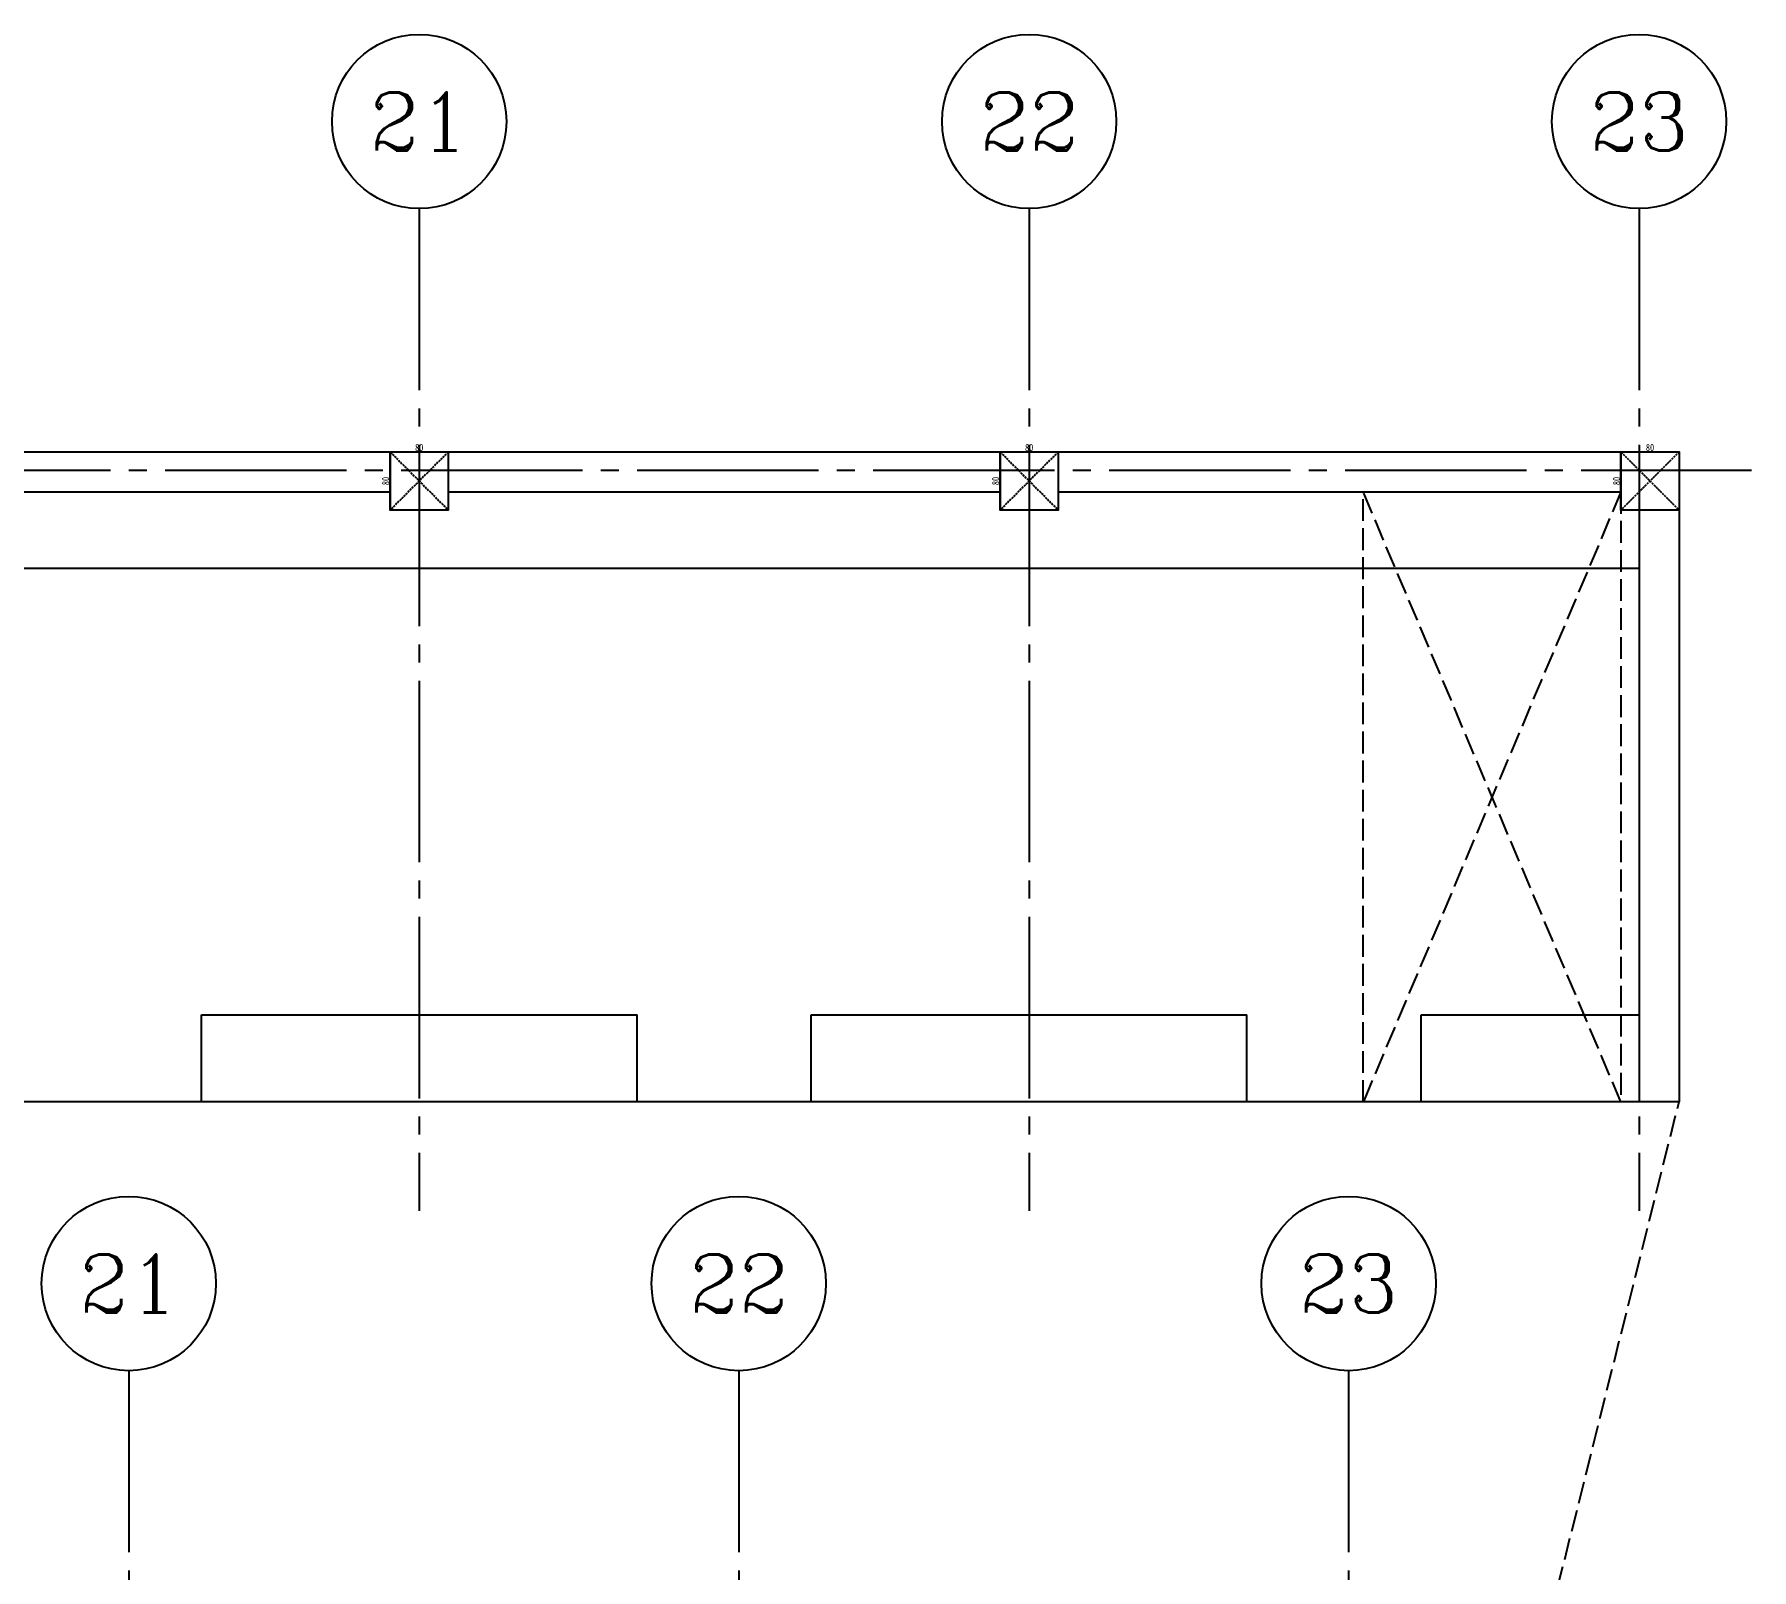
# Model space of a CAD drawing. Header units: millimetres. Extents: x -960 to 39633, y -720 to 12125.
# Drawn here: x 17510 to 19875, y 10011 to 12125 of the extents above; entities that cross this region are included whole.
import ezdxf
from ezdxf.enums import TextEntityAlignment as Align

# ---------------------------------------------------------------- set-up
doc = ezdxf.new("R2010")
doc.units = ezdxf.units.MM
doc.header["$LTSCALE"] = 100
doc.linetypes.add('X-S-FAB-L05$0$COL-CEN-LIN', pattern=[3.25, 2.5, -0.25, 0.25, -0.25])
doc.linetypes.add('X-S-FAB-L05$0$HIDDEN', pattern=[0.4, 0.3, -0.1])
for name, color, linetype in [('0-xref', 7, 'Continuous'), ('X-S-FAB-L05$0$0-MC', 8, 'Continuous'), ('X-S-FAB-L05$0$0-NC', 8, 'Continuous'), ('X-S-FAB-L05$0$ASP_3', 8, 'Continuous'), ('X-S-FAB-L05$0$BEAM', 8, 'Continuous'), ('X-S-FAB-L05$0$BLOCK', 8, 'Continuous'), ('X-S-FAB-L05$0$CCL', 8, 'X-S-FAB-L05$0$COL-CEN-LIN'), ('X-S-FAB-L05$0$COL', 8, 'Continuous'), ('X-S-FAB-L05$0$HID', 8, 'X-S-FAB-L05$0$HIDDEN'), ('X-S-FAB-L05$0$OPEN-UP', 8, 'X-S-FAB-L05$0$HIDDEN'), ('X-S-FAB-L05$0$WALL-RC', 8, 'Continuous')]:
    doc.layers.add(name, color=color, linetype=linetype)
doc.layers.add('X-S-FAB-L05$0$A-BLOCK', color=8, linetype='Continuous', plot=False)
doc.styles.add('X-S-FAB-L05$0$COL-NUM', font='romanc')
doc.styles.add('X-S-FAB-L05$0$DIM', font='', dxfattribs={"width": 0.8})
doc.styles.get('X-S-FAB-L05$0$DIM').set_extended_font_data('MingLiU')
doc.dimstyles.new('X-S-FAB-L05$0$JJP_005_defpoint', dxfattribs={"dimtxt": 20, "dimasz": 0.5, "dimexe": 0.5, "dimexo": 0.5, "dimgap": 0.5, "dimtad": 1, "dimdsep": 46, "dimtxsty": 'X-S-FAB-L05$0$DIM', "dimblk": 'X-S-FAB-L05$0$_None', "dimcen": 10, "dimclrd": 256, "dimclre": 256, "dimclrt": 256, "dimadec": 0, "dimazin": 0, "dimtfac": 1, "dimtix": 1, "dimtmove": 2, "dimatfit": 3, "dimldrblk": 'X-S-FAB-L05$0$_None', "dimfxl": 0.5, "dimtolj": 1, "dimtzin": 0, "dimarcsym": 0})

# ---------------------------------------------------------------- blocks, each defined once
blk = doc.blocks.new('X-S-FAB-L05$0$cn-y')
at = {"layer": 'X-S-FAB-L05$0$0-MC'}
blk.add_circle((-50, 0), 50, dxfattribs=at)
at = {"layer": 'X-S-FAB-L05$0$0-NC', "style": 'X-S-FAB-L05$0$COL-NUM'}
blk.add_attdef('GRID-Y', text='', height=50, dxfattribs=at).set_placement((-50, 0), align=Align.MIDDLE_CENTER)
blk = doc.blocks.new('X-S-FAB-L05$0$FAB2-L05')
at = {"layer": 'X-S-FAB-L05$0$CCL'}
for p, q in [((-8520, 11005), (-8520, 0)), ((-7680, 11005), (-7680, 0)), ((-6840, 11005), (-6840, 0))]:
    blk.add_line(p, q, dxfattribs=at)
at = {"layer": 'X-S-FAB-L05$0$A-BLOCK'}
ref = blk.add_blockref('X-S-FAB-L05$0$cn-y', (-8400, 11125), dxfattribs=dict(at, xscale=2.399999999999997, yscale=2.399999999999997, zscale=2.399999999999997))
ref.add_attrib('GRID-Y', '21', dxfattribs={"layer": 'X-S-FAB-L05$0$0-NC', "height": 80, "style": 'X-S-FAB-L05$0$COL-NUM'}).set_placement((-8520, 11125), align=Align.MIDDLE_CENTER)
ref = blk.add_blockref('X-S-FAB-L05$0$cn-y', (-7560, 11125), dxfattribs=dict(at, xscale=2.399999999999997, yscale=2.399999999999997, zscale=2.399999999999997))
ref.add_attrib('GRID-Y', '22', dxfattribs={"layer": 'X-S-FAB-L05$0$0-NC', "height": 80, "style": 'X-S-FAB-L05$0$COL-NUM'}).set_placement((-7680, 11125), align=Align.MIDDLE_CENTER)
ref = blk.add_blockref('X-S-FAB-L05$0$cn-y', (-6720, 11125), dxfattribs=dict(at, xscale=2.399999999999997, yscale=2.399999999999997, zscale=2.399999999999997))
ref.add_attrib('GRID-Y', '23', dxfattribs={"layer": 'X-S-FAB-L05$0$0-NC', "height": 80, "style": 'X-S-FAB-L05$0$COL-NUM'}).set_placement((-6840, 11125), align=Align.MIDDLE_CENTER)
blk = doc.blocks.new('*D175')
at = {"layer": 'DefPoints', "lineweight": -2, "transparency": 16777216}
blk.add_line((0, 0), (80, 0), dxfattribs=at)
at = {"layer": 'DefPoints', "color": 0, "transparency": 16777216}
for p in [(0, 0), (80, 0), (80, 0)]:
    blk.add_point(p, dxfattribs=at)
at = {"layer": 'DefPoints', "transparency": 16777216, "insert": (40, 6.1), "char_height": 10, "attachment_point": 5, "style": 'X-S-FAB-L05$0$DIM'}
blk.add_mtext('\\A1;80', dxfattribs=at)
blk = doc.blocks.new('X-S-FAB-L05$0$_None')
blk = doc.blocks.new('*D176')
at = {"layer": 'DefPoints', "lineweight": -2, "transparency": 16777216}
blk.add_line((0, 0), (0, -80), dxfattribs=at)
at = {"layer": 'DefPoints', "color": 0, "transparency": 16777216}
for p in [(0, 0), (0, -80), (0, -80)]:
    blk.add_point(p, dxfattribs=at)
at = {"layer": 'DefPoints', "transparency": 16777216, "insert": (-6.1, -40), "char_height": 10, "attachment_point": 5, "rotation": 90, "style": 'X-S-FAB-L05$0$DIM'}
blk.add_mtext('\\A1;80', dxfattribs=at)
blk = doc.blocks.new('X-S-FAB-L05$0$10-23 COL LINE')
at = {"layer": 'X-S-FAB-L05$0$CCL'}
for p, q in [((9900, 335), (9900, -1045)), ((10740, 335), (10740, -1045)), ((11580, 335), (11580, -1045)), ((-200, -25), (11735, -25))]:
    blk.add_line(p, q, dxfattribs=at)
at = {"layer": 'X-S-FAB-L05$0$A-BLOCK'}
ref = blk.add_blockref('X-S-FAB-L05$0$cn-y', (10020, 455), dxfattribs=dict(at, xscale=2.399999999999997, yscale=2.399999999999997, zscale=2.399999999999997))
ref.add_attrib('GRID-Y', '21', dxfattribs={"layer": 'X-S-FAB-L05$0$0-NC', "height": 80, "style": 'X-S-FAB-L05$0$COL-NUM'}).set_placement((9900, 455), align=Align.MIDDLE_CENTER)
ref = blk.add_blockref('X-S-FAB-L05$0$cn-y', (10860, 455), dxfattribs=dict(at, xscale=2.399999999999997, yscale=2.399999999999997, zscale=2.399999999999997))
ref.add_attrib('GRID-Y', '22', dxfattribs={"layer": 'X-S-FAB-L05$0$0-NC', "height": 80, "style": 'X-S-FAB-L05$0$COL-NUM'}).set_placement((10740, 455), align=Align.MIDDLE_CENTER)
ref = blk.add_blockref('X-S-FAB-L05$0$cn-y', (11700, 455), dxfattribs=dict(at, xscale=2.399999999999997, yscale=2.399999999999997, zscale=2.399999999999997))
ref.add_attrib('GRID-Y', '23', dxfattribs={"layer": 'X-S-FAB-L05$0$0-NC', "height": 80, "style": 'X-S-FAB-L05$0$COL-NUM'}).set_placement((11580, 455), align=Align.MIDDLE_CENTER)
blk = doc.blocks.new('*U62')
at = {"layer": 'DefPoints', "linetype": 'X-S-FAB-L05$0$HIDDEN', "ltscale": 0.1}
for p, q in [((80, 0), (0, -80)), ((0, 0), (80, -80))]:
    blk.add_line(p, q, dxfattribs=at)
at = {"layer": 'X-S-FAB-L05$0$COL', "ltscale": 0.1}
blk.add_lwpolyline([(0, 0), (80, 0), (80, -80), (0, -80)], close=True, dxfattribs=at)
at = {"layer": 'DefPoints'}
dim = blk.add_linear_dim(base=(0, -80), p1=(0, 0), p2=(0, -80), angle=90, dimstyle='X-S-FAB-L05$0$JJP_005_defpoint', override={"dimtxt": 10}, dxfattribs=at)
dim.commit()
dim.dimension.update_dxf_attribs({"geometry": '*D176', "text_midpoint": (-6.067, -40)})
dim = blk.add_linear_dim(base=(80, 0), p1=(0, 0), p2=(80, 0), dimstyle='X-S-FAB-L05$0$JJP_005_defpoint', override={"dimtxt": 10}, dxfattribs=at)
dim.commit()
dim.dimension.update_dxf_attribs({"geometry": '*D175', "text_midpoint": (40, 6.067)})
blk = doc.blocks.new('X-S-FAB-L05')
at = {"layer": 'X-S-FAB-L05$0$ASP_3'}
for p, q in [((17740, 10655), (17740, 10775)), ((18340, 10655), (18340, 10775)), ((18580, 10655), (18580, 10775)), ((19180, 10655), (19180, 10775)), ((19420, 10655), (19420, 10775))]:
    blk.add_line(p, q, dxfattribs=at)
for points in [[(15871, 11390), (19720, 11390)], [(17740, 10775), (18340, 10775)], [(18580, 10775), (19180, 10775)], [(19420, 10775), (19720, 10775)]]:
    blk.add_lwpolyline(points, dxfattribs=at)
at = {"layer": 'X-S-FAB-L05$0$HID'}
blk.add_lwpolyline([(19375, 9055), (19775, 10655)], dxfattribs=at)
at = {"layer": 'X-S-FAB-L05$0$OPEN-UP'}
blk.add_lwpolyline([(19695, 10655), (19340, 10655), (19340, 11495), (19695, 11495)], close=True, dxfattribs=at)
for points in [[(19695, 10655), (19340, 11495)], [(19695, 11495), (19340, 10655)]]:
    blk.add_lwpolyline(points, dxfattribs=at)
at = {"layer": 'X-S-FAB-L05$0$WALL-RC'}
for points in [[(15520, 11550), (19775, 11550), (19775, 10655), (8140, 10655), (8140, 11550), (13120, 11550)], [(17240, 11495), (18000, 11495)], [(18080, 11495), (18840, 11495)], [(18920, 11495), (19695, 11495)], [(19720, 11470), (19720, 10655), (8195, 10655), (8195, 11470)]]:
    blk.add_lwpolyline(points, dxfattribs=at)
at = {"layer": 'X-S-FAB-L05$0$BEAM'}
for p in [(18000, 11550), (18840, 11550), (19695, 11550)]:
    blk.add_blockref('*U62', p, dxfattribs=at)
at = {"layer": 'X-S-FAB-L05$0$BLOCK'}
blk.add_blockref('X-S-FAB-L05$0$FAB2-L05', (26160, -720), dxfattribs=at)
at = {"layer": 'X-S-FAB-L05$0$CCL'}
blk.add_blockref('X-S-FAB-L05$0$10-23 COL LINE', (8140, 11550), dxfattribs=at)

msp = doc.modelspace()

# ---------------------------------------------------------------- block references
at = {"layer": '0-xref'}
msp.add_blockref('X-S-FAB-L05', (0, 0), dxfattribs=at)

doc.saveas('drawing.dxf')
